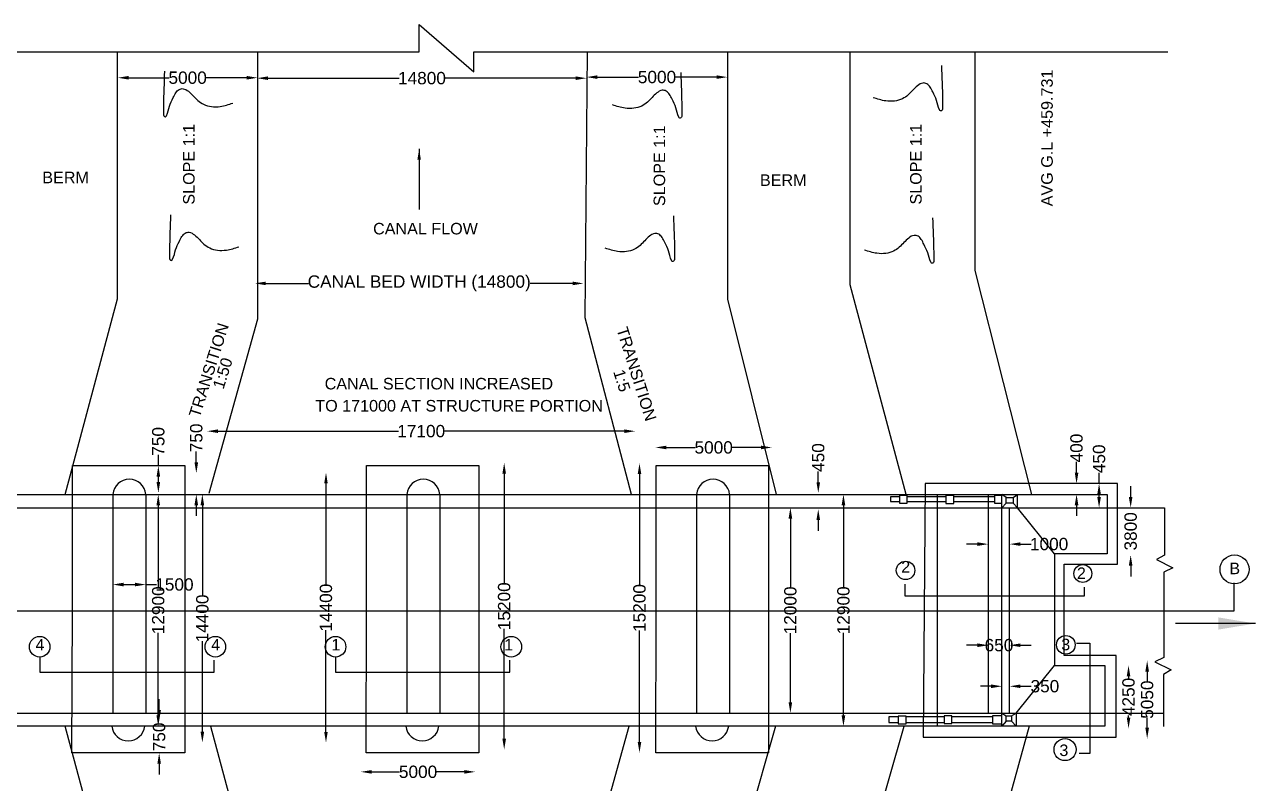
# Model space of a CAD drawing. Header units: millimetres. Extents: x 5124 to 2373550, y 2311 to 44315924.
# Drawn here: x 2365899 to 2369890, y 44310813 to 44313273 of the extents above; entities that cross this region are included whole.
import ezdxf

# ---------------------------------------------------------------- set-up
doc = ezdxf.new("R2010")
doc.units = ezdxf.units.MM
doc.header["$MEASUREMENT"] = 0
for name, color, linetype in [('DIMENSION', 7, 'Continuous'), ('DRAWING', 7, 'Continuous'), ('TEXT', 7, 'Continuous')]:
    doc.layers.add(name, color=color, linetype=linetype)
doc.styles.get("Standard").update_dxf_attribs({"font": 'arial.ttf', "height": 40})
doc.dimstyles.get("Standard").update_dxf_attribs({"dimtxt": 40, "dimasz": 35, "dimexe": 0.18, "dimexo": 0.0625, "dimgap": 0.09, "dimtad": 0, "dimdec": 0, "dimzin": 0, "dimdsep": 46, "dimtxsty": 'Standard', "dimcen": 0.09, "dimse1": 1, "dimse2": 1, "dimadec": 0, "dimazin": 0, "dimtfac": 1, "dimtdec": 0, "dimtofl": 0, "dimtmove": 0, "dimatfit": 3, "dimfxl": 1, "dimtolj": 1, "dimtzin": 0, "dimarcsym": 0})

# ---------------------------------------------------------------- blocks, each defined once
blk = doc.blocks.new('*D63')
at = {"layer": 'Defpoints', "color": 0, "transparency": 16777216}
for p in [(2367711.2, 44312434.1), (2367711.2, 44312433), (2366646, 44312417.7)]:
    blk.add_point(p, dxfattribs=at)
at = {"layer": 'TEXT', "color": 0, "lineweight": -2, "transparency": 16777216}
for p, q in [((2366681, 44312434.1), (2366819.2, 44312434.1)), ((2367676.2, 44312434.1), (2367538.1, 44312434.1))]:
    blk.add_line(p, q, dxfattribs=at)
at = {"layer": 'TEXT', "color": 0, "transparency": 16777216}
for points in [[(2366681, 44312439.9), (2366681, 44312428.3), (2366646, 44312434.1)], [(2367676.2, 44312439.9), (2367676.2, 44312428.3), (2367711.2, 44312434.1)]]:
    blk.add_solid(points, dxfattribs=at)
at = {"layer": 'TEXT', "color": 0, "transparency": 16777216, "insert": (2367178.6, 44312434.1), "char_height": 40, "attachment_point": 5}
blk.add_mtext('\\A1;CANAL BED WIDTH (14800)', dxfattribs=at)
blk = doc.blocks.new('*D158')
at = {"layer": 'Defpoints', "color": 0, "transparency": 16777216}
for p in [(2366201.1, 44313076.4), (2366654.1, 44313100.8), (2366654.1, 44313076.4)]:
    blk.add_point(p, dxfattribs=at)
at = {"layer": 'DIMENSION', "color": 0, "lineweight": -2, "transparency": 16777216}
for p, q in [((2366236.1, 44313100.8), (2366367.9, 44313100.8)), ((2366619.1, 44313100.8), (2366487.4, 44313100.8))]:
    blk.add_line(p, q, dxfattribs=at)
at = {"layer": 'DIMENSION', "color": 0, "transparency": 16777216}
for points in [[(2366236.1, 44313106.7), (2366236.1, 44313095), (2366201.1, 44313100.8)], [(2366619.1, 44313106.7), (2366619.1, 44313095), (2366654.1, 44313100.8)]]:
    blk.add_solid(points, dxfattribs=at)
at = {"layer": 'DIMENSION', "color": 0, "transparency": 16777216, "insert": (2366427.6, 44313100.8), "char_height": 40, "attachment_point": 5}
blk.add_mtext('\\A1;5000', dxfattribs=at)
blk = doc.blocks.new('*D159')
at = {"layer": 'Defpoints', "color": 0, "transparency": 16777216}
for p in [(2366653.5, 44313092.3), (2367721.3, 44313099.4), (2367721.3, 44313092.3)]:
    blk.add_point(p, dxfattribs=at)
at = {"layer": 'DIMENSION', "color": 0, "lineweight": -2, "transparency": 16777216}
for p, q in [((2366688.5, 44313099.4), (2367114, 44313099.4)), ((2367686.3, 44313099.4), (2367260.8, 44313099.4))]:
    blk.add_line(p, q, dxfattribs=at)
at = {"layer": 'DIMENSION', "color": 0, "transparency": 16777216}
for points in [[(2366688.5, 44313105.2), (2366688.5, 44313093.5), (2366653.5, 44313099.4)], [(2367686.3, 44313105.2), (2367686.3, 44313093.5), (2367721.3, 44313099.4)]]:
    blk.add_solid(points, dxfattribs=at)
at = {"layer": 'DIMENSION', "color": 0, "transparency": 16777216, "insert": (2367187.4, 44313099.4), "char_height": 40, "attachment_point": 5}
blk.add_mtext('\\A1;14800', dxfattribs=at)
blk = doc.blocks.new('*D160')
at = {"layer": 'Defpoints', "color": 0, "transparency": 16777216}
for p in [(2367721.3, 44313099.4), (2368177.8, 44313102.9), (2368177.8, 44313099.4)]:
    blk.add_point(p, dxfattribs=at)
at = {"layer": 'DIMENSION', "color": 0, "lineweight": -2, "transparency": 16777216}
for p, q in [((2367756.3, 44313102.9), (2367889.8, 44313102.9)), ((2368142.8, 44313102.9), (2368009.3, 44313102.9))]:
    blk.add_line(p, q, dxfattribs=at)
at = {"layer": 'DIMENSION', "color": 0, "transparency": 16777216}
for points in [[(2367756.3, 44313108.7), (2367756.3, 44313097), (2367721.3, 44313102.9)], [(2368142.8, 44313108.7), (2368142.8, 44313097), (2368177.8, 44313102.9)]]:
    blk.add_solid(points, dxfattribs=at)
at = {"layer": 'DIMENSION', "color": 0, "transparency": 16777216, "insert": (2367949.6, 44313102.9), "char_height": 40, "attachment_point": 5}
blk.add_mtext('\\A1;5000', dxfattribs=at)
blk = doc.blocks.new('*D161')
at = {"layer": 'Defpoints', "color": 0, "transparency": 16777216}
for p in [(2366490.8, 44311946.5), (2367879.2, 44311955), (2367879.2, 44311946.5)]:
    blk.add_point(p, dxfattribs=at)
at = {"layer": 'DIMENSION', "color": 0, "lineweight": -2, "transparency": 16777216}
for p, q in [((2366525.8, 44311955), (2367111.6, 44311955)), ((2367844.2, 44311955), (2367258.4, 44311955))]:
    blk.add_line(p, q, dxfattribs=at)
at = {"layer": 'DIMENSION', "color": 0, "transparency": 16777216}
for points in [[(2366525.8, 44311960.8), (2366525.8, 44311949.2), (2366490.8, 44311955)], [(2367844.2, 44311960.8), (2367844.2, 44311949.2), (2367879.2, 44311955)]]:
    blk.add_solid(points, dxfattribs=at)
at = {"layer": 'DIMENSION', "color": 0, "transparency": 16777216, "insert": (2367185, 44311955), "char_height": 40, "attachment_point": 5}
blk.add_mtext('\\A1;17100', dxfattribs=at)
blk = doc.blocks.new('*D162')
at = {"layer": 'Defpoints', "color": 0, "transparency": 16777216}
for p in [(2367944.9, 44311905), (2368322.2, 44311905), (2368322.2, 44311902.2)]:
    blk.add_point(p, dxfattribs=at)
at = {"layer": 'DIMENSION', "color": 0, "lineweight": -2, "transparency": 16777216}
for p, q in [((2367979.9, 44311902.2), (2368073.8, 44311902.2)), ((2368287.2, 44311902.2), (2368193.3, 44311902.2))]:
    blk.add_line(p, q, dxfattribs=at)
at = {"layer": 'DIMENSION', "color": 0, "transparency": 16777216}
for points in [[(2367979.9, 44311908), (2367979.9, 44311896.4), (2367944.9, 44311902.2)], [(2368287.2, 44311908), (2368287.2, 44311896.4), (2368322.2, 44311902.2)]]:
    blk.add_solid(points, dxfattribs=at)
at = {"layer": 'DIMENSION', "color": 0, "transparency": 16777216, "insert": (2368133.5, 44311902.2), "char_height": 40, "attachment_point": 5}
blk.add_mtext('\\A1;5000', dxfattribs=at)
blk = doc.blocks.new('*D169')
at = {"layer": 'Defpoints', "color": 0, "transparency": 16777216}
for p in [(2366184.9, 44311457.8), (2366291.9, 44311457.8), (2366291.9, 44311457.8)]:
    blk.add_point(p, dxfattribs=at)
at = {"layer": 'DIMENSION', "color": 0, "lineweight": -2, "transparency": 16777216}
for p, q in [((2366219.9, 44311457.8), (2366256.9, 44311457.8)), ((2366291.9, 44311457.8), (2366326.9, 44311457.8))]:
    blk.add_line(p, q, dxfattribs=at)
at = {"layer": 'DIMENSION', "color": 0, "transparency": 16777216}
for points in [[(2366219.9, 44311463.7), (2366219.9, 44311452), (2366184.9, 44311457.8)], [(2366256.9, 44311463.7), (2366256.9, 44311452), (2366291.9, 44311457.8)]]:
    blk.add_solid(points, dxfattribs=at)
at = {"layer": 'DIMENSION', "color": 0, "transparency": 16777216, "insert": (2366384.7, 44311457.8), "char_height": 40, "attachment_point": 5}
blk.add_mtext('\\A1;1500', dxfattribs=at)
blk = doc.blocks.new('*D170')
at = {"layer": 'Defpoints', "color": 0, "transparency": 16777216}
for p in [(2366342, 44311750.2), (2366332.3, 44310998.6), (2366342, 44310998.6)]:
    blk.add_point(p, dxfattribs=at)
at = {"layer": 'DIMENSION', "color": 0, "lineweight": -2, "transparency": 16777216}
for p, q in [((2366332.3, 44311715.2), (2366332.3, 44311447.8)), ((2366332.3, 44311033.6), (2366332.3, 44311301))]:
    blk.add_line(p, q, dxfattribs=at)
at = {"layer": 'DIMENSION', "color": 0, "transparency": 16777216}
for points in [[(2366326.5, 44311715.2), (2366338.1, 44311715.2), (2366332.3, 44311750.2)], [(2366326.5, 44311033.6), (2366338.1, 44311033.6), (2366332.3, 44310998.6)]]:
    blk.add_solid(points, dxfattribs=at)
at = {"layer": 'DIMENSION', "color": 0, "transparency": 16777216, "insert": (2366332.3, 44311374.4), "char_height": 40, "attachment_point": 5, "rotation": 90}
blk.add_mtext('\\A1;12900', dxfattribs=at)
blk = doc.blocks.new('*D171')
at = {"layer": 'Defpoints', "color": 0, "transparency": 16777216}
for p in [(2366335.2, 44311016.1), (2366335.2, 44310911.8), (2366335.2, 44310911.8)]:
    blk.add_point(p, dxfattribs=at)
at = {"layer": 'DIMENSION', "color": 0, "lineweight": -2, "transparency": 16777216}
for p, q in [((2366335.2, 44311051.1), (2366335.2, 44311086.1)), ((2366335.2, 44310876.8), (2366335.2, 44310841.8))]:
    blk.add_line(p, q, dxfattribs=at)
at = {"layer": 'DIMENSION', "color": 0, "transparency": 16777216}
for points in [[(2366329.4, 44311051.1), (2366341, 44311051.1), (2366335.2, 44311016.1)], [(2366329.4, 44310876.8), (2366341, 44310876.8), (2366335.2, 44310911.8)]]:
    blk.add_solid(points, dxfattribs=at)
at = {"layer": 'DIMENSION', "color": 0, "transparency": 16777216, "insert": (2366335.2, 44310963.9), "char_height": 40, "attachment_point": 5, "rotation": 90}
blk.add_mtext('\\A1;750', dxfattribs=at)
blk = doc.blocks.new('*D172')
at = {"layer": 'Defpoints', "color": 0, "transparency": 16777216}
for p in [(2366456.9, 44311750.2), (2366475.3, 44311750.2), (2366456.9, 44310945.6)]:
    blk.add_point(p, dxfattribs=at)
at = {"layer": 'DIMENSION', "color": 0, "lineweight": -2, "transparency": 16777216}
for p, q in [((2366475.3, 44311715.2), (2366475.3, 44311421.3)), ((2366475.3, 44310980.6), (2366475.3, 44311274.5))]:
    blk.add_line(p, q, dxfattribs=at)
at = {"layer": 'DIMENSION', "color": 0, "transparency": 16777216}
for points in [[(2366469.5, 44311715.2), (2366481.1, 44311715.2), (2366475.3, 44311750.2)], [(2366469.5, 44310980.6), (2366481.1, 44310980.6), (2366475.3, 44310945.6)]]:
    blk.add_solid(points, dxfattribs=at)
at = {"layer": 'DIMENSION', "color": 0, "transparency": 16777216, "insert": (2366475.3, 44311347.9), "char_height": 40, "attachment_point": 5, "rotation": 90}
blk.add_mtext('\\A1;14400', dxfattribs=at)
blk = doc.blocks.new('*D173')
at = {"layer": 'Defpoints', "color": 0, "transparency": 16777216}
for p in [(2366455.7, 44311819.2), (2366475.3, 44311819.2), (2366475.3, 44311750.2)]:
    blk.add_point(p, dxfattribs=at)
at = {"layer": 'DIMENSION', "color": 0, "lineweight": -2, "transparency": 16777216}
for p, q in [((2366455.7, 44311854.2), (2366455.7, 44311889.2)), ((2366455.7, 44311715.2), (2366455.7, 44311680.2))]:
    blk.add_line(p, q, dxfattribs=at)
at = {"layer": 'DIMENSION', "color": 0, "transparency": 16777216}
for points in [[(2366449.8, 44311854.2), (2366461.5, 44311854.2), (2366455.7, 44311819.2)], [(2366449.8, 44311715.2), (2366461.5, 44311715.2), (2366455.7, 44311750.2)]]:
    blk.add_solid(points, dxfattribs=at)
at = {"layer": 'DIMENSION', "color": 0, "transparency": 16777216, "insert": (2366455.7, 44311933.3), "char_height": 40, "attachment_point": 5, "rotation": 90}
blk.add_mtext('\\A1;750', dxfattribs=at)
blk = doc.blocks.new('*D174')
at = {"layer": 'Defpoints', "color": 0, "transparency": 16777216}
for p in [(2367007.4, 44311820.6), (2366876.2, 44310945.3), (2367006.2, 44310945.3)]:
    blk.add_point(p, dxfattribs=at)
at = {"layer": 'DIMENSION', "color": 0, "lineweight": -2, "transparency": 16777216}
for p, q in [((2366876.2, 44311785.6), (2366876.2, 44311456.3)), ((2366876.2, 44310980.3), (2366876.2, 44311309.5))]:
    blk.add_line(p, q, dxfattribs=at)
at = {"layer": 'DIMENSION', "color": 0, "transparency": 16777216}
for points in [[(2366870.4, 44311785.6), (2366882, 44311785.6), (2366876.2, 44311820.6)], [(2366870.4, 44310980.3), (2366882, 44310980.3), (2366876.2, 44310945.3)]]:
    blk.add_solid(points, dxfattribs=at)
at = {"layer": 'DIMENSION', "color": 0, "transparency": 16777216, "insert": (2366876.2, 44311382.9), "char_height": 40, "attachment_point": 5, "rotation": 90}
blk.add_mtext('\\A1;14400', dxfattribs=at)
blk = doc.blocks.new('*D175')
at = {"layer": 'Defpoints', "color": 0, "transparency": 16777216}
for p in [(2367441.5, 44311852.2), (2367454.1, 44311852.2), (2367441.5, 44310922.8)]:
    blk.add_point(p, dxfattribs=at)
at = {"layer": 'DIMENSION', "color": 0, "lineweight": -2, "transparency": 16777216}
for p, q in [((2367454.1, 44311817.2), (2367454.1, 44311460.9)), ((2367454.1, 44310957.8), (2367454.1, 44311314.1))]:
    blk.add_line(p, q, dxfattribs=at)
at = {"layer": 'DIMENSION', "color": 0, "transparency": 16777216}
for points in [[(2367448.3, 44311817.2), (2367460, 44311817.2), (2367454.1, 44311852.2)], [(2367448.3, 44310957.8), (2367460, 44310957.8), (2367454.1, 44310922.8)]]:
    blk.add_solid(points, dxfattribs=at)
at = {"layer": 'DIMENSION', "color": 0, "transparency": 16777216, "insert": (2367454.1, 44311387.5), "char_height": 40, "attachment_point": 5, "rotation": 90}
blk.add_mtext('\\A1;15200', dxfattribs=at)
blk = doc.blocks.new('*D176')
at = {"layer": 'Defpoints', "color": 0, "transparency": 16777216}
for p in [(2367877, 44311850.8), (2367892.9, 44311850.8), (2367877, 44310912.9)]:
    blk.add_point(p, dxfattribs=at)
at = {"layer": 'DIMENSION', "color": 0, "lineweight": -2, "transparency": 16777216}
for p, q in [((2367892.9, 44311815.8), (2367892.9, 44311455.2)), ((2367892.9, 44310947.9), (2367892.9, 44311308.4))]:
    blk.add_line(p, q, dxfattribs=at)
at = {"layer": 'DIMENSION', "color": 0, "transparency": 16777216}
for points in [[(2367887.1, 44311815.8), (2367898.7, 44311815.8), (2367892.9, 44311850.8)], [(2367887.1, 44310947.9), (2367898.7, 44310947.9), (2367892.9, 44310912.9)]]:
    blk.add_solid(points, dxfattribs=at)
at = {"layer": 'DIMENSION', "color": 0, "transparency": 16777216, "insert": (2367892.9, 44311381.8), "char_height": 40, "attachment_point": 5, "rotation": 90}
blk.add_mtext('\\A1;15200', dxfattribs=at)
blk = doc.blocks.new('*D177')
at = {"layer": 'Defpoints', "color": 0, "transparency": 16777216}
for p in [(2368421.8, 44311706.7), (2368382.2, 44311041.3), (2368421.8, 44311041.3)]:
    blk.add_point(p, dxfattribs=at)
at = {"layer": 'DIMENSION', "color": 0, "lineweight": -2, "transparency": 16777216}
for p, q in [((2368382.2, 44311671.7), (2368382.2, 44311447.4)), ((2368382.2, 44311076.3), (2368382.2, 44311300.6))]:
    blk.add_line(p, q, dxfattribs=at)
at = {"layer": 'DIMENSION', "color": 0, "transparency": 16777216}
for points in [[(2368376.4, 44311671.7), (2368388.1, 44311671.7), (2368382.2, 44311706.7)], [(2368376.4, 44311076.3), (2368388.1, 44311076.3), (2368382.2, 44311041.3)]]:
    blk.add_solid(points, dxfattribs=at)
at = {"layer": 'DIMENSION', "color": 0, "transparency": 16777216, "insert": (2368382.2, 44311374), "char_height": 40, "attachment_point": 5, "rotation": 90}
blk.add_mtext('\\A1;12000', dxfattribs=at)
blk = doc.blocks.new('*D178')
at = {"layer": 'Defpoints', "color": 0, "transparency": 16777216}
for p in [(2368554.3, 44311750.2), (2368587.9, 44311750.2), (2368562.2, 44310998.4)]:
    blk.add_point(p, dxfattribs=at)
at = {"layer": 'DIMENSION', "color": 0, "lineweight": -2, "transparency": 16777216}
for p, q in [((2368554.3, 44311715.2), (2368554.3, 44311447.7)), ((2368554.3, 44311033.4), (2368554.3, 44311300.9))]:
    blk.add_line(p, q, dxfattribs=at)
at = {"layer": 'DIMENSION', "color": 0, "transparency": 16777216}
for points in [[(2368548.5, 44311715.2), (2368560.2, 44311715.2), (2368554.3, 44311750.2)], [(2368548.5, 44311033.4), (2368560.2, 44311033.4), (2368554.3, 44310998.4)]]:
    blk.add_solid(points, dxfattribs=at)
at = {"layer": 'DIMENSION', "color": 0, "transparency": 16777216, "insert": (2368554.3, 44311374.3), "char_height": 40, "attachment_point": 5, "rotation": 90}
blk.add_mtext('\\A1;12900', dxfattribs=at)
blk = doc.blocks.new('*D179')
at = {"layer": 'Defpoints', "color": 0, "transparency": 16777216}
for p in [(2369023.8, 44311588.9), (2369093.3, 44311588.9), (2369093.3, 44311588.9)]:
    blk.add_point(p, dxfattribs=at)
at = {"layer": 'DIMENSION', "color": 0, "lineweight": -2, "transparency": 16777216}
for p, q in [((2368988.8, 44311588.9), (2368953.8, 44311588.9)), ((2369128.3, 44311588.9), (2369163.3, 44311588.9))]:
    blk.add_line(p, q, dxfattribs=at)
at = {"layer": 'DIMENSION', "color": 0, "transparency": 16777216}
for points in [[(2368988.8, 44311594.8), (2368988.8, 44311583.1), (2369023.8, 44311588.9)], [(2369128.3, 44311594.8), (2369128.3, 44311583.1), (2369093.3, 44311588.9)]]:
    blk.add_solid(points, dxfattribs=at)
at = {"layer": 'DIMENSION', "color": 0, "transparency": 16777216, "insert": (2369221.2, 44311588.9), "char_height": 40, "attachment_point": 5}
blk.add_mtext('\\A1;1000', dxfattribs=at)
blk = doc.blocks.new('*D180')
at = {"layer": 'Defpoints', "color": 0, "transparency": 16777216}
for p in [(2369093.3, 44311261.2), (2369023.8, 44311225.3), (2369093.3, 44311225.3)]:
    blk.add_point(p, dxfattribs=at)
at = {"layer": 'DIMENSION', "color": 0, "lineweight": -2, "transparency": 16777216}
for p, q in [((2368988.8, 44311261.2), (2368953.8, 44311261.2)), ((2369128.3, 44311261.2), (2369163.3, 44311261.2))]:
    blk.add_line(p, q, dxfattribs=at)
at = {"layer": 'DIMENSION', "color": 0, "transparency": 16777216}
for points in [[(2368988.8, 44311267), (2368988.8, 44311255.3), (2369023.8, 44311261.2)], [(2369128.3, 44311267), (2369128.3, 44311255.3), (2369093.3, 44311261.2)]]:
    blk.add_solid(points, dxfattribs=at)
at = {"layer": 'DIMENSION', "color": 0, "transparency": 16777216, "insert": (2369058.6, 44311261.2), "char_height": 40, "attachment_point": 5}
blk.add_mtext('\\A1;650', dxfattribs=at)
blk = doc.blocks.new('*D181')
at = {"layer": 'Defpoints', "color": 0, "transparency": 16777216}
for p in [(2369068.2, 44311128.1), (2369093.3, 44311128.1), (2369093.3, 44311128.1)]:
    blk.add_point(p, dxfattribs=at)
at = {"layer": 'DIMENSION', "color": 0, "lineweight": -2, "transparency": 16777216}
for p, q in [((2369033.2, 44311128.1), (2368998.2, 44311128.1)), ((2369128.3, 44311128.1), (2369163.3, 44311128.1))]:
    blk.add_line(p, q, dxfattribs=at)
at = {"layer": 'DIMENSION', "color": 0, "transparency": 16777216}
for points in [[(2369033.2, 44311133.9), (2369033.2, 44311122.2), (2369068.2, 44311128.1)], [(2369128.3, 44311133.9), (2369128.3, 44311122.2), (2369093.3, 44311128.1)]]:
    blk.add_solid(points, dxfattribs=at)
at = {"layer": 'DIMENSION', "color": 0, "transparency": 16777216, "insert": (2369207.5, 44311128.1), "char_height": 40, "attachment_point": 5}
blk.add_mtext('\\A1;350', dxfattribs=at)
blk = doc.blocks.new('*D182')
at = {"layer": 'Defpoints', "color": 0, "transparency": 16777216}
for p in [(2369473.3, 44311195.5), (2369478.8, 44311195.5), (2369473.3, 44310991.4)]:
    blk.add_point(p, dxfattribs=at)
at = {"layer": 'DIMENSION', "color": 0, "lineweight": -2, "transparency": 16777216}
for p, q in [((2369478.8, 44311160.5), (2369478.8, 44311154)), ((2369478.8, 44311026.4), (2369478.8, 44311032.9))]:
    blk.add_line(p, q, dxfattribs=at)
at = {"layer": 'DIMENSION', "color": 0, "transparency": 16777216}
for points in [[(2369473, 44311160.5), (2369484.6, 44311160.5), (2369478.8, 44311195.5)], [(2369473, 44311026.4), (2369484.6, 44311026.4), (2369478.8, 44310991.4)]]:
    blk.add_solid(points, dxfattribs=at)
at = {"layer": 'DIMENSION', "color": 0, "transparency": 16777216, "insert": (2369478.8, 44311093.5), "char_height": 40, "attachment_point": 5, "rotation": 90}
blk.add_mtext('\\A1;4250', dxfattribs=at)
blk = doc.blocks.new('*D183')
at = {"layer": 'Defpoints', "color": 0, "transparency": 16777216}
for p in [(2369521.6, 44311210.9), (2369539.2, 44311210.9), (2369521.6, 44310958.5)]:
    blk.add_point(p, dxfattribs=at)
at = {"layer": 'DIMENSION', "color": 0, "lineweight": -2, "transparency": 16777216}
for p, q in [((2369539.2, 44311175.9), (2369539.2, 44311144.4)), ((2369539.2, 44310993.5), (2369539.2, 44311024.9))]:
    blk.add_line(p, q, dxfattribs=at)
at = {"layer": 'DIMENSION', "color": 0, "transparency": 16777216}
for points in [[(2369533.4, 44311175.9), (2369545, 44311175.9), (2369539.2, 44311210.9)], [(2369533.4, 44310993.5), (2369545, 44310993.5), (2369539.2, 44310958.5)]]:
    blk.add_solid(points, dxfattribs=at)
at = {"layer": 'DIMENSION', "color": 0, "transparency": 16777216, "insert": (2369539.2, 44311084.7), "char_height": 40, "attachment_point": 5, "rotation": 90}
blk.add_mtext('\\A1;5050', dxfattribs=at)
blk = doc.blocks.new('*D185')
at = {"layer": 'Defpoints', "color": 0, "transparency": 16777216}
for p in [(2366989.4, 44310830.7), (2367360.3, 44310850.6), (2367360.3, 44310830.7)]:
    blk.add_point(p, dxfattribs=at)
at = {"layer": 'DIMENSION', "color": 0, "lineweight": -2, "transparency": 16777216}
for p, q in [((2367024.4, 44310850.6), (2367115.1, 44310850.6)), ((2367325.3, 44310850.6), (2367234.6, 44310850.6))]:
    blk.add_line(p, q, dxfattribs=at)
at = {"layer": 'DIMENSION', "color": 0, "transparency": 16777216}
for points in [[(2367024.4, 44310856.4), (2367024.4, 44310844.8), (2366989.4, 44310850.6)], [(2367325.3, 44310856.4), (2367325.3, 44310844.8), (2367360.3, 44310850.6)]]:
    blk.add_solid(points, dxfattribs=at)
at = {"layer": 'DIMENSION', "color": 0, "transparency": 16777216, "insert": (2367174.8, 44310850.6), "char_height": 40, "attachment_point": 5}
blk.add_mtext('\\A1;5000', dxfattribs=at)
blk = doc.blocks.new('*D194')
at = {"layer": 'Defpoints', "color": 0, "transparency": 16777216}
for p in [(2369310.2, 44311785.4), (2369312.1, 44311785.4), (2369312.1, 44311750.2)]:
    blk.add_point(p, dxfattribs=at)
at = {"layer": 'DIMENSION', "color": 0, "lineweight": -2, "transparency": 16777216}
for p, q in [((2369310.2, 44311820.4), (2369310.2, 44311855.4)), ((2369310.2, 44311715.2), (2369310.2, 44311680.2))]:
    blk.add_line(p, q, dxfattribs=at)
at = {"layer": 'DIMENSION', "color": 0, "transparency": 16777216}
for points in [[(2369304.4, 44311820.4), (2369316.1, 44311820.4), (2369310.2, 44311785.4)], [(2369304.4, 44311715.2), (2369316.1, 44311715.2), (2369310.2, 44311750.2)]]:
    blk.add_solid(points, dxfattribs=at)
at = {"layer": 'DIMENSION', "color": 0, "transparency": 16777216, "insert": (2369310.2, 44311900.4), "char_height": 40, "attachment_point": 5, "rotation": 90}
blk.add_mtext('\\A1;400', dxfattribs=at)
blk = doc.blocks.new('*D195')
at = {"layer": 'Defpoints', "color": 0, "transparency": 16777216}
for p in [(2369380.4, 44311785.4), (2369383.3, 44311785.4), (2369380.4, 44311706.7)]:
    blk.add_point(p, dxfattribs=at)
at = {"layer": 'DIMENSION', "color": 0, "lineweight": -2, "transparency": 16777216}
for p, q in [((2369383.3, 44311785.4), (2369383.3, 44311820.4)), ((2369383.3, 44311741.7), (2369383.3, 44311750.4))]:
    blk.add_line(p, q, dxfattribs=at)
at = {"layer": 'DIMENSION', "color": 0, "transparency": 16777216}
for points in [[(2369377.4, 44311750.4), (2369389.1, 44311750.4), (2369383.3, 44311785.4)], [(2369377.4, 44311741.7), (2369389.1, 44311741.7), (2369383.3, 44311706.7)]]:
    blk.add_solid(points, dxfattribs=at)
at = {"layer": 'DIMENSION', "color": 0, "transparency": 16777216, "insert": (2369383.3, 44311865.4), "char_height": 40, "attachment_point": 5, "rotation": 90}
blk.add_mtext('\\A1;450', dxfattribs=at)
blk = doc.blocks.new('*D196')
at = {"layer": 'Defpoints', "color": 0, "transparency": 16777216}
for p in [(2369442.7, 44311706.7), (2369485.7, 44311706.7), (2369442.7, 44311554)]:
    blk.add_point(p, dxfattribs=at)
at = {"layer": 'DIMENSION', "color": 0, "lineweight": -2, "transparency": 16777216}
for p, q in [((2369485.7, 44311741.7), (2369485.7, 44311776.7)), ((2369485.7, 44311519), (2369485.7, 44311484))]:
    blk.add_line(p, q, dxfattribs=at)
at = {"layer": 'DIMENSION', "color": 0, "transparency": 16777216}
for points in [[(2369479.8, 44311741.7), (2369491.5, 44311741.7), (2369485.7, 44311706.7)], [(2369479.8, 44311519), (2369491.5, 44311519), (2369485.7, 44311554)]]:
    blk.add_solid(points, dxfattribs=at)
at = {"layer": 'DIMENSION', "color": 0, "transparency": 16777216, "insert": (2369485.7, 44311630.3), "char_height": 40, "attachment_point": 5, "rotation": 90}
blk.add_mtext('\\A1;3800', dxfattribs=at)
blk = doc.blocks.new('*D197')
at = {"layer": 'Defpoints', "color": 0, "transparency": 16777216}
for p in [(2368472.6, 44311754.5), (2368479.9, 44311754.5), (2368479.9, 44311702.4)]:
    blk.add_point(p, dxfattribs=at)
at = {"layer": 'DIMENSION', "color": 0, "lineweight": -2, "transparency": 16777216}
for p, q in [((2368472.6, 44311789.5), (2368472.6, 44311824.5)), ((2368472.6, 44311667.4), (2368472.6, 44311632.4))]:
    blk.add_line(p, q, dxfattribs=at)
at = {"layer": 'DIMENSION', "color": 0, "transparency": 16777216}
for points in [[(2368466.8, 44311789.5), (2368478.4, 44311789.5), (2368472.6, 44311754.5)], [(2368466.8, 44311667.4), (2368478.4, 44311667.4), (2368472.6, 44311702.4)]]:
    blk.add_solid(points, dxfattribs=at)
at = {"layer": 'DIMENSION', "color": 0, "transparency": 16777216, "insert": (2368472.6, 44311869.5), "char_height": 40, "attachment_point": 5, "rotation": 90}
blk.add_mtext('\\A1;450', dxfattribs=at)
blk = doc.blocks.new('*D198')
at = {"layer": 'Defpoints', "color": 0, "transparency": 16777216}
for p in [(2366332.6, 44311843), (2366334.9, 44311843), (2366334.9, 44311754.9)]:
    blk.add_point(p, dxfattribs=at)
at = {"layer": 'DIMENSION', "color": 0, "lineweight": -2, "transparency": 16777216}
for p, q in [((2366332.6, 44311843), (2366332.6, 44311878)), ((2366332.6, 44311789.9), (2366332.6, 44311808))]:
    blk.add_line(p, q, dxfattribs=at)
at = {"layer": 'DIMENSION', "color": 0, "transparency": 16777216}
for points in [[(2366326.8, 44311808), (2366338.4, 44311808), (2366332.6, 44311843)], [(2366326.8, 44311789.9), (2366338.4, 44311789.9), (2366332.6, 44311754.9)]]:
    blk.add_solid(points, dxfattribs=at)
at = {"layer": 'DIMENSION', "color": 0, "transparency": 16777216, "insert": (2366332.6, 44311922), "char_height": 40, "attachment_point": 5, "rotation": 90}
blk.add_mtext('\\A1;750', dxfattribs=at)

msp = doc.modelspace()

# ---------------------------------------------------------------- linework, layer by layer
at = {"layer": 'DIMENSION'}
for points in [[(2368753.2, 44311459.2), (2368753.2, 44311421.1), (2369336.1, 44311421.1), (2369336.1, 44311449.3)], [(2369309.6, 44311268), (2369352.9, 44311268), (2369352.9, 44310910.1), (2369319.2, 44310910.1)], [(2365947.9, 44311221.6), (2365947.9, 44311173.4), (2366513.3, 44311173.4), (2366513.3, 44311212.7)], [(2366907.4, 44311221.6), (2366907.4, 44311173.4), (2367472.8, 44311173.4), (2367472.8, 44311212.7)]]:
    msp.add_lwpolyline(points, dxfattribs=at)
at = {"layer": 'DRAWING'}
for points in [[(2367178.5, 44313184.7), (2367178.5, 44313273), (2367355.8, 44313120.5), (2367355.8, 44313184.7)], [(2364764.4, 44313184.7), (2367178.5, 44313184.7)], [(2366030, 44311750.2), (2366200, 44312384.4), (2366200, 44313184.7)], [(2366654.1, 44313184.7), (2366654.1, 44312318.5), (2366496.7, 44311753.3)], [(2367355.8, 44313184.7), (2369605.7, 44313184.7)], [(2367867.4, 44311750.2), (2367717.2, 44312322.2), (2367723.9, 44313184.7)], [(2368177.8, 44313184.7), (2368177.8, 44312382.5), (2368336.1, 44311750.2)], [(2368757.4, 44311750.2), (2368576.6, 44312429), (2368576.6, 44313184.7)], [(2368980.7, 44313184.7), (2368980.7, 44312475.5), (2369163.8, 44311750.2)], [(2366053.9, 44311372.9), (2366053.9, 44311843.9), (2366418, 44311843.9), (2366418, 44311372.9)], [(2367007.4, 44311372.9), (2367007.4, 44311843.9), (2367371.5, 44311843.9), (2367371.5, 44311372.9)], [(2367947.1, 44311372.9), (2367947.1, 44311843.9), (2368311.2, 44311843.9), (2368311.2, 44311372.9)], [(2364957.1, 44311555.9), (2364957.1, 44311750.2), (2369409.5, 44311750.2), (2369409.5, 44311557.9), (2369239, 44311557.9), (2369239, 44311372.9)], [(2366184.9, 44311750.2), (2366184.9, 44311041.3)], [(2366291.9, 44311750.2), (2366291.9, 44311041.3)], [(2367138.4, 44311750.2), (2367138.4, 44311041.3)], [(2367245.4, 44311750.2), (2367245.4, 44311041.3)], [(2368078.2, 44311750.2), (2368078.2, 44311041.3)], [(2368185.1, 44311750.2), (2368185.1, 44311041.3)], [(2368812.7, 44310963.4), (2369438.8, 44310963.4), (2369438.8, 44311227.7), (2369269.9, 44311227.7), (2369269.9, 44311523.7), (2369442.7, 44311523.7), (2369442.7, 44311785.4), (2368819.1, 44311785.4), (2368812.7, 44310963.4)], [(2368858.4, 44311750.2), (2368858.3, 44310998.4)], [(2369023.8, 44311750.2), (2369023.8, 44311041.3)], [(2369068.2, 44310998.4), (2369068.2, 44311750.2)], [(2369081.9, 44311739.9), (2369068.2, 44311750.2)], [(2369104.2, 44311739.9), (2369118.2, 44311750.2)], [(2369118.2, 44311706.7), (2369118.2, 44311750.2)], [(2368735.9, 44311742.6), (2368706.4, 44311742.6), (2368706.4, 44311727.1), (2368735.9, 44311727.1)], [(2368886.4, 44311742.6), (2368761.4, 44311742.6)], [(2368761.4, 44311727.1), (2368886.4, 44311727.1)], [(2369044.3, 44311742.6), (2368912.1, 44311742.6)], [(2368912.1, 44311727.1), (2369044.3, 44311727.1)], [(2369081.9, 44311721.2), (2369068.2, 44311706.7)], [(2369104.2, 44311721.2), (2369118.2, 44311706.7)], [(2365290.9, 44311706.7), (2369073, 44311706.7)], [(2369073, 44311706.7), (2369595.3, 44311706.7), (2369595.3, 44311553.4), (2369569, 44311538.7), (2369622.5, 44311512.2), (2369593.1, 44311497.9), (2369593.1, 44311372.9)], [(2369093.3, 44311041.3), (2369093.3, 44311706.7)], [(2369239, 44311557.9), (2369118.2, 44311706.7)], [(2364537.3, 44311432.1), (2364537.3, 44311372.9), (2369821.2, 44311372.9), (2369821.2, 44311463.3)], [(2369239, 44311372.9), (2369239, 44311194.9), (2369402.2, 44311194.9), (2369402.2, 44310998.3), (2365293.9, 44310998.7)], [(2366418, 44311372.9), (2366418, 44310911.8), (2366052.5, 44310911.8), (2366053.9, 44311372.9)], [(2367371.5, 44311372.9), (2367371.5, 44310911.8), (2367006.1, 44310911.8), (2367007.4, 44311372.9)], [(2368311.2, 44311372.9), (2368311.2, 44310911.8), (2367945.8, 44310911.8), (2367947.1, 44311372.9)], [(2369593.1, 44311372.9), (2369593.1, 44311221), (2369563.8, 44311206.8), (2369617, 44311180.9), (2369592, 44311165.8), (2369592, 44310998.1)], [(2369113.9, 44311041.3), (2369239, 44311194.9)], [(2364768.8, 44311041.3), (2369592, 44311041.3)], [(2368731.6, 44311028.5), (2368702, 44311028.5), (2368702, 44311010.6), (2368731.6, 44311010.6)], [(2368881, 44311028.5), (2368757.5, 44311028.5)], [(2369037.7, 44311028.5), (2368906.2, 44311028.5)], [(2369068.2, 44311041.3), (2369081.5, 44311032.8)], [(2369099.3, 44311032.8), (2369113.9, 44311041.3)], [(2369113.9, 44311041.3), (2369113.9, 44310998.3)], [(2366189.9, 44309562.8), (2366195, 44310388.4), (2366030.6, 44310998.6)], [(2366501.2, 44310998.6), (2366648.3, 44310452.4), (2366644.3, 44309562.8)], [(2367698.3, 44309562.8), (2367706.3, 44310446.3), (2367859, 44310998.4)], [(2368333.6, 44310998.4), (2368159.1, 44310385.2), (2368159.1, 44309562.8)], [(2368559, 44309562.8), (2368559, 44310328), (2368751.4, 44310998.4)], [(2368757.5, 44311010.6), (2368881, 44311010.6)], [(2368906.2, 44311010.6), (2369037.7, 44311010.6)], [(2369156.9, 44310998.3), (2368956.9, 44310273.2), (2368956.9, 44309562.8)], [(2369081.5, 44311014.5), (2369068.2, 44310998.4)], [(2369099.3, 44311014.5), (2369113.9, 44310998.3)]]:
    msp.add_lwpolyline(points, dxfattribs=at)
for points in [[(2368761.4, 44311747), (2368735.9, 44311747), (2368735.9, 44311722), (2368761.4, 44311722)], [(2369068.2, 44311747), (2369044.3, 44311747), (2369044.3, 44311721.3), (2369068.2, 44311721.3)], [(2368912.1, 44311746.3), (2368886.4, 44311746.3), (2368886.4, 44311720.1), (2368912.1, 44311720.1)], [(2369081.9, 44311739.9), (2369104.2, 44311739.9), (2369104.2, 44311721.2), (2369081.9, 44311721.2)], [(2368757.5, 44311031.6), (2368731.6, 44311031.6), (2368731.6, 44311006.2), (2368757.5, 44311006.2)], [(2368906.2, 44311032.5), (2368881, 44311032.5), (2368881, 44311007.1), (2368906.2, 44311007.1)], [(2369068.2, 44311032.3), (2369037.7, 44311032.3), (2369037.7, 44311006.4), (2369068.2, 44311006.4)], [(2369081.5, 44311032.8), (2369099.3, 44311032.8), (2369099.3, 44311014.5), (2369081.5, 44311014.5)]]:
    msp.add_lwpolyline(points, close=True, dxfattribs=at)
for centre, radius, start, end in [((2366238.4, 44311745.7), 53.7, 4.8487, 175.1513), ((2367191.9, 44311745.7), 53.7, 4.8487, 175.1513), ((2368131.6, 44311745.7), 53.7, 4.8487, 175.1513), ((2366235.1, 44311005.7), 54.3, 187.6955, 352.2954), ((2367188.6, 44311005.7), 54.3, 187.6955, 352.2954), ((2368128.3, 44311005.7), 54.3, 187.6955, 352.2954)]:
    msp.add_arc(centre, radius, start, end, dxfattribs=at)
for points in [[(2366352.3, 44313122.4), (2366349.3, 44313010.6), (2366349, 44312987.2), (2366352.6, 44312975.3), (2366356.2, 44312974.5), (2366358.9, 44312977.8), (2366368.9, 44313008.6), (2366381, 44313036.4), (2366389.5, 44313052.1), (2366400, 44313062.9), (2366413, 44313065.3), (2366430.3, 44313056.8), (2366460.9, 44313027.1), (2366479.4, 44313014.7), (2366504.7, 44313007.2), (2366533.6, 44313007.8), (2366574.1, 44313018.5)], [(2368026.7, 44313117.5), (2368030.2, 44313005.7), (2368030.6, 44312982.3), (2368027.1, 44312970.4), (2368023.5, 44312969.6), (2368020.7, 44312972.9), (2368010.7, 44313003.6), (2367998.4, 44313031.4), (2367989.8, 44313047), (2367979.3, 44313057.7), (2367966.4, 44313060.2), (2367949, 44313051.6), (2367918.6, 44313021.7), (2367900.2, 44313009.2), (2367874.9, 44313001.7), (2367845.9, 44313002.1), (2367805.4, 44313012.7)], [(2368872.1, 44313141), (2368875.6, 44313029.2), (2368875.9, 44313005.8), (2368872.4, 44312993.9), (2368868.8, 44312993.1), (2368866.1, 44312996.4), (2368856, 44313027.2), (2368843.8, 44313054.9), (2368835.2, 44313070.6), (2368824.6, 44313081.3), (2368811.7, 44313083.7), (2368794.4, 44313075.1), (2368763.9, 44313045.2), (2368745.5, 44313032.7), (2368720.2, 44313025.2), (2368691.2, 44313025.6), (2368650.7, 44313036.2)], [(2366372.1, 44312656.8), (2366369, 44312545), (2366368.8, 44312521.6), (2366372.3, 44312509.7), (2366375.9, 44312508.9), (2366378.7, 44312512.2), (2366388.6, 44312543), (2366400.7, 44312570.8), (2366409.3, 44312586.5), (2366419.7, 44312597.3), (2366432.7, 44312599.7), (2366450, 44312591.2), (2366480.6, 44312561.5), (2366499.1, 44312549.1), (2366524.4, 44312541.7), (2366553.4, 44312542.2), (2366593.9, 44312552.9)], [(2368002.9, 44312653.1), (2368006.5, 44312541.3), (2368006.8, 44312517.9), (2368003.3, 44312506), (2367999.7, 44312505.2), (2367996.9, 44312508.5), (2367986.9, 44312539.3), (2367974.7, 44312567), (2367966, 44312582.7), (2367955.5, 44312593.4), (2367942.6, 44312595.8), (2367925.2, 44312587.2), (2367894.8, 44312557.3), (2367876.4, 44312544.8), (2367851.1, 44312537.3), (2367822.1, 44312537.7), (2367781.6, 44312548.3)], [(2368843.6, 44312647.1), (2368847.1, 44312535.3), (2368847.5, 44312511.9), (2368843.9, 44312500), (2368840.3, 44312499.2), (2368837.6, 44312502.5), (2368827.5, 44312533.3), (2368815.3, 44312561), (2368806.7, 44312576.7), (2368796.2, 44312587.4), (2368783.2, 44312589.8), (2368765.9, 44312581.2), (2368735.4, 44312551.3), (2368717, 44312538.8), (2368691.7, 44312531.3), (2368662.8, 44312531.7), (2368622.2, 44312542.3)]]:
    msp.add_spline(points, degree=3, dxfattribs=at)
at = {"layer": 'TEXT'}
for centre, radius in [((2369822.5, 44311507), 47.1), ((2368755.6, 44311503.6), 29.9), ((2369330.5, 44311493.6), 29.1), ((2365947.8, 44311256.2), 33.4), ((2366517.5, 44311256.2), 33.4), ((2366907.3, 44311256.2), 33.4), ((2367477, 44311256.2), 33.4), ((2369275.4, 44311262.4), 30.2), ((2369273, 44310923), 35.8)]:
    msp.add_circle(centre, radius, dxfattribs=at)

# ---------------------------------------------------------------- texts
for s, height, rotation, p in [('AVG G.L +459.731 ', 37.429, 90, (2369233.1, 44312684)), ('SLOPE 1:1', 37.43, 90, (2366450.2, 44312689.5)), ('SLOPE 1:1', 37.43, 90, (2368807.8, 44312689.8)), ('SLOPE 1:1', 37.43, 90, (2367976.1, 44312684.8)), ('TRANSITION ', 37.429, 72.4248, (2366466.3, 44311996.5)), ('TRANSITION ', 37.429, 287.5752, (2367817.7, 44312285.9)), ('           1:50', 37.429, 72.4248, (2366495.3, 44311936.4)), ('    1:5', 37.43, 287.5752, (2367789.6, 44312203.4))]:
    msp.add_text(s, height=height, rotation=rotation, dxfattribs=at).set_placement(p)
for s, height, p in [('BERM', 37.43, (2365956.4, 44312758.9)), ('BERM', 37.43, (2368283.6, 44312750.2)), ('CANAL FLOW ', 37.429, (2367029, 44312592.9)), ('CANAL SECTION INCREASED ', 37.429, (2366872, 44312090.4)), ('TO 171000 AT STRUCTURE PORTION ', 37.429, (2366841.6, 44312018.8)), ('2', 37.4, (2368741.8, 44311496.8)), ('2', 37.4, (2369311.3, 44311475.9)), ('B', 37.4, (2369805.7, 44311491.5)), ('4', 37.4, (2365934.2, 44311244.2)), ('4', 37.4, (2366503.9, 44311244.2)), ('1', 37.4, (2366893.7, 44311244.2)), ('1', 37.4, (2367454.3, 44311244.2)), ('3', 37.4, (2369260.6, 44311244.8)), ('3', 37.4, (2369254.6, 44310901.9))]:
    msp.add_text(s, height=height, dxfattribs=at).set_placement(p)

# ---------------------------------------------------------------- dimensions: what is measured, and where the dimension line sits
at = {"layer": 'DIMENSION'}
for base, p1, p2, text, picture, middle in [((2366654.1, 44313100.8), (2366201.1, 44313076.4), (2366654.1, 44313076.4), '5000', '*D158', (2366427.6, 44313100.8)), ((2367721.3, 44313099.4), (2366653.5, 44313092.3), (2367721.3, 44313092.3), '14800', '*D159', (2367187.4, 44313099.4)), ((2368177.8, 44313102.9), (2367721.3, 44313099.4), (2368177.8, 44313099.4), '5000', '*D160', (2367949.6, 44313102.9)), ((2367879.2, 44311955), (2366490.8, 44311946.5), (2367879.2, 44311946.5), '17100', '*D161', (2367185, 44311955)), ((2368322.2, 44311902.2), (2367944.9, 44311905), (2368322.2, 44311905), '5000', '*D162', (2368133.5, 44311902.2)), ((2369093.3, 44311588.9), (2369023.8, 44311588.9), (2369093.3, 44311588.9), '1000', '*D179', (2369221.2, 44311588.9)), ((2366291.9, 44311457.8), (2366184.9, 44311457.8), (2366291.9, 44311457.8), '1500', '*D169', (2366384.7, 44311457.8)), ((2369093.3, 44311128.1), (2369068.2, 44311128.1), (2369093.3, 44311128.1), '350', '*D181', (2369207.5, 44311128.1)), ((2367360.3, 44310850.6), (2366989.4, 44310830.7), (2367360.3, 44310830.7), '5000', '*D185', (2367174.8, 44310850.6))]:
    dim = msp.add_linear_dim(base=base, p1=p1, p2=p2, text=text, dimstyle='Standard', dxfattribs=at)
    dim.commit()
    dim.dimension.update_dxf_attribs({"geometry": picture, "text_midpoint": middle})
for base, p1, p2, text, picture, middle in [((2366332.6, 44311843), (2366334.9, 44311754.9), (2366334.9, 44311843), '750', '*D198', (2366332.6, 44311922)), ((2366455.7, 44311819.2), (2366475.3, 44311750.2), (2366475.3, 44311819.2), '750', '*D173', (2366455.7, 44311933.3)), ((2368472.6, 44311754.5), (2368479.9, 44311702.4), (2368479.9, 44311754.5), '450', '*D197', (2368472.6, 44311869.5)), ((2369310.2, 44311785.4), (2369312.1, 44311750.2), (2369312.1, 44311785.4), '400', '*D194', (2369310.2, 44311900.4)), ((2369383.3, 44311785.4), (2369380.4, 44311706.7), (2369380.4, 44311785.4), '450', '*D195', (2369383.3, 44311865.4)), ((2367454.1, 44311852.2), (2367441.5, 44310922.8), (2367441.5, 44311852.2), '15200', '*D175', (2367454.1, 44311387.5)), ((2367892.9, 44311850.8), (2367877, 44310912.9), (2367877, 44311850.8), '15200', '*D176', (2367892.9, 44311381.8)), ((2366876.2, 44310945.3), (2367007.4, 44311820.6), (2367006.2, 44310945.3), '14400', '*D174', (2366876.2, 44311382.9)), ((2366332.3, 44310998.6), (2366342, 44311750.2), (2366342, 44310998.6), '12900', '*D170', (2366332.3, 44311374.4)), ((2366475.3, 44311750.2), (2366456.9, 44310945.6), (2366456.9, 44311750.2), '14400', '*D172', (2366475.3, 44311347.9)), ((2368554.3, 44311750.2), (2368562.2, 44310998.4), (2368587.9, 44311750.2), '12900', '*D178', (2368554.3, 44311374.3)), ((2369485.7, 44311706.7), (2369442.7, 44311554), (2369442.7, 44311706.7), '3800', '*D196', (2369485.7, 44311630.3)), ((2368382.2, 44311041.3), (2368421.8, 44311706.7), (2368421.8, 44311041.3), '12000', '*D177', (2368382.2, 44311374)), ((2369478.8, 44311195.5), (2369473.3, 44310991.4), (2369473.3, 44311195.5), '4250', '*D182', (2369478.8, 44311093.5)), ((2369539.2, 44311210.9), (2369521.6, 44310958.5), (2369521.6, 44311210.9), '5050', '*D183', (2369539.2, 44311084.7)), ((2366335.2, 44310911.8), (2366335.2, 44311016.1), (2366335.2, 44310911.8), '750', '*D171', (2366335.2, 44310963.9))]:
    dim = msp.add_linear_dim(base=base, p1=p1, p2=p2, angle=90, text=text, dimstyle='Standard', dxfattribs=at)
    dim.commit()
    dim.dimension.update_dxf_attribs({"geometry": picture, "text_midpoint": middle})
dim = msp.add_linear_dim(base=(2369093.3, 44311261.2), p1=(2369023.8, 44311225.3), p2=(2369093.3, 44311225.3), text='650', dimstyle='Standard', dxfattribs=at)
dim.commit()
dim.dimension.update_dxf_attribs({"geometry": '*D180', "text_midpoint": (2369058.6, 44311261.2), "dimtype": 160})
at = {"layer": 'TEXT'}
dim = msp.add_linear_dim(base=(2367711.2, 44312434.1), p1=(2366646, 44312417.7), p2=(2367711.2, 44312433), text='CANAL BED WIDTH (14800)', dimstyle='Standard', dxfattribs=at)
dim.commit()
dim.dimension.update_dxf_attribs({"geometry": '*D63', "text_midpoint": (2367178.6, 44312434.1)})

# ---------------------------------------------------------------- leaders
at = {"layer": 'DIMENSION'}
for points, override in [([(2367178.3, 44312869.9), (2367178.3, 44312673.8)], {"dimgap": 0.09, "dimtad": 0}), ([(2369890.1, 44311331.6), (2369630.8, 44311331.6)], {"dimasz": 120})]:
    msp.add_leader(points, dimstyle='Standard', override=override, dxfattribs=at)

doc.saveas('drawing.dxf')
